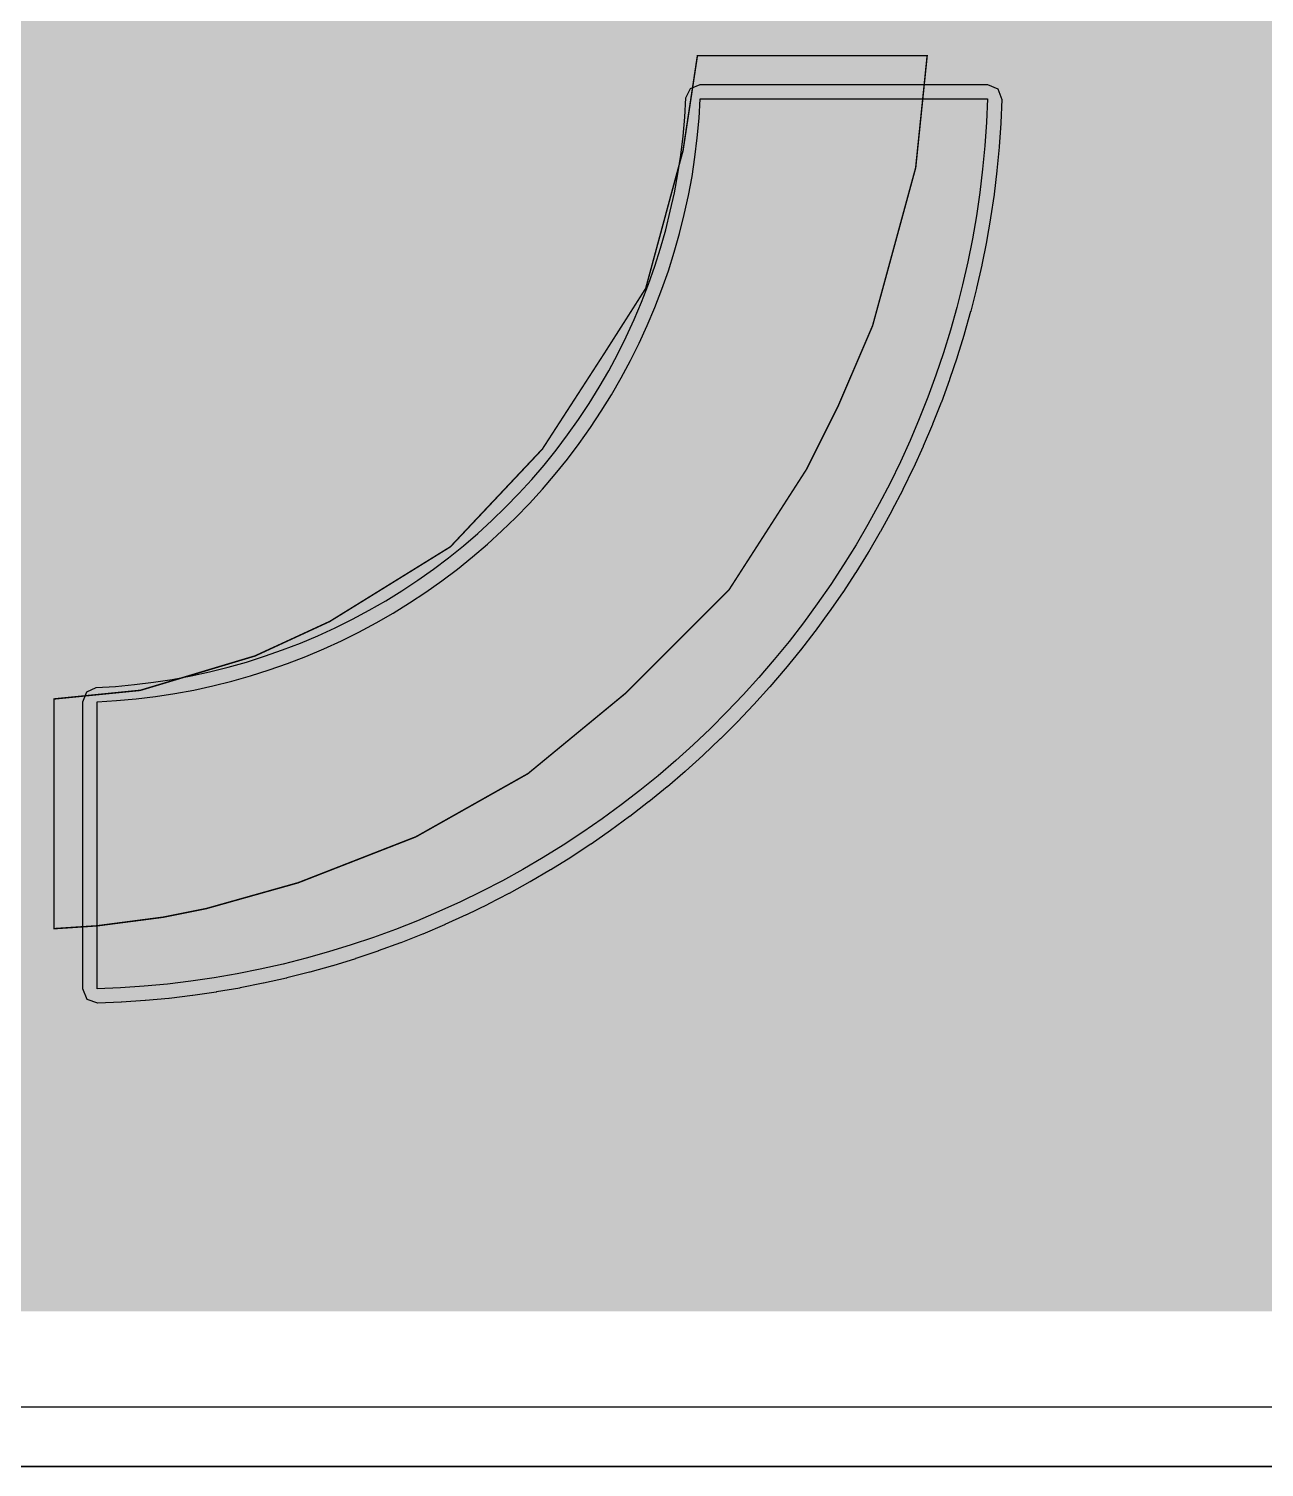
# Model space of a CAD drawing. Header units: millimetres. Extents: x 0 to 286, y 0 to 95.
# Drawn here: x 190.12 to 194.42, y 0.02 to 5.03 of the extents above; entities that cross this region are included whole.
import ezdxf

# ---------------------------------------------------------------- set-up
doc = ezdxf.new("R2010")
doc.units = ezdxf.units.MM
doc.header["$MEASUREMENT"] = 0
for name, color, linetype, true_color in [('Board-Outline-Layer', 7, 'Continuous', 0xff00ff), ('Bottom-Layer', 7, 'Continuous', 0x0000ff), ('Bottom-Paste-Mask-Layer', 7, 'Continuous', 0x800000), ('Bottom-Solder-Mask-Layer', 7, 'Continuous', 0xaa00ff), ('Component-Shape-Layer', 7, 'Continuous', 0x00cccc), ('Document-Layer', 7, 'Continuous', 0xffffff), ('Multi-Layer', 7, 'Continuous', 0xc0c0c0), ('Pin-Soldering-Layer', 7, 'Continuous', 0xcc9999)]:
    doc.layers.add(name, color=color, linetype=linetype, true_color=true_color)

msp = doc.modelspace()

# ---------------------------------------------------------------- hatches: boundary and pattern name
at = {"layer": 'Bottom-Layer'}
for points in [[(0.4592, 93.2831), (0.4741, 93.4131), (0.4988, 93.5383), (0.5336, 93.6625), (0.5789, 93.7826), (0.6325, 93.9003), (0.6959, 94.0133), (0.7666, 94.1201), (0.8468, 94.2205), (0.9343, 94.3158), (1.0294, 94.4031), (1.1304, 94.4836), (1.2369, 94.5545), (1.3499, 94.6176), (1.4675, 94.6714), (1.5873, 94.7165), (1.712, 94.7513), (1.8371, 94.7761), (1.967, 94.7909), (2.1035, 94.7969), (283.464, 94.7969), (283.5983, 94.7909), (283.7274, 94.7761), (283.8536, 94.7512), (283.9785, 94.7164), (284.0988, 94.6714), (284.2148, 94.618), (284.3274, 94.5547), (284.4352, 94.483), (284.5375, 94.4024), (284.6321, 94.3158), (284.7203, 94.2195), (284.8002, 94.1207), (284.8694, 94.0139), (284.9338, 93.9003), (284.987, 93.7821), (285.0329, 93.6624), (285.067, 93.5383), (285.0927, 93.4111), (285.1081, 93.284), (285.1124, 93.1486), (285.1124, 41.3492), (281.9686, 41.3491), (281.9418, 41.348), (281.9152, 41.3449), (281.1422, 41.2239), (281.087, 41.2107), (281.0346, 41.189), (280.3386, 40.8334), (280.291, 40.8042), (280.2486, 40.768), (279.6946, 40.2152), (279.6578, 40.1721), (279.6282, 40.1238), (279.2742, 39.4267), (279.2529, 39.3752), (279.2399, 39.3209), (279.1169, 38.549), (279.1124, 38.4928), (279.1169, 38.4365), (279.2399, 37.6622), (279.2529, 37.6077), (279.2743, 37.556), (279.6283, 36.86), (279.6578, 36.812), (279.6943, 36.7691), (280.2483, 36.2152), (280.2909, 36.1788), (280.3386, 36.1495), (281.0346, 35.7939), (281.0869, 35.7722), (281.142, 35.7591), (281.917, 35.6375), (281.9437, 35.6344), (281.9706, 35.6333), (285.1124, 35.6333), (285.1124, 2.2325), (285.1081, 2.1001), (285.0927, 1.9739), (285.067, 1.8457), (285.0327, 1.722), (284.9866, 1.5995), (284.9345, 1.485), (284.8695, 1.3714), (284.7998, 1.264), (284.7184, 1.162), (284.6322, 1.0668), (284.5384, 0.9821), (284.4354, 0.9008), (284.3275, 0.8293), (284.2147, 0.7658), (284.0974, 0.7119), (283.9783, 0.6661), (283.8552, 0.6329), (283.7275, 0.6077), (283.5997, 0.5931), (283.465, 0.5883), (2.1051, 0.5855), (1.9683, 0.5927), (1.837, 0.6077), (1.7105, 0.6328), (1.5875, 0.666), (1.4685, 0.7121), (1.35, 0.7662), (1.2368, 0.8296), (1.1302, 0.9002), (1.0283, 0.9816), (0.9343, 1.0667), (0.8483, 1.1616), (0.7671, 1.2644), (0.6955, 1.3725), (0.6319, 1.4849), (0.5791, 1.5994), (0.5338, 1.7219), (0.4988, 1.8457), (0.4741, 1.9719), (0.4592, 2.1011), (0.4532, 2.2346), (0.4532, 35.6333), (3.5973, 35.6335), (3.6242, 35.6345), (3.6509, 35.6377), (4.4239, 35.7591), (4.479, 35.7723), (4.5313, 35.794), (5.2273, 36.1496), (5.2752, 36.179), (5.3179, 36.2155), (5.8704, 36.7694), (5.9067, 36.8119), (5.9358, 36.8595), (6.2914, 37.5555), (6.313, 37.6075), (6.3261, 37.6623), (6.4488, 38.4352), (6.4532, 38.4913), (6.4488, 38.5474), (6.3262, 39.3207), (6.313, 39.3753), (6.2915, 39.4273), (5.9359, 40.1244), (5.9066, 40.1722), (5.8702, 40.2149), (5.3176, 40.7677), (5.275, 40.8041), (5.2273, 40.8334), (4.5313, 41.189), (4.479, 41.2107), (4.4239, 41.2239), (3.6501, 41.3451), (3.6235, 41.3482), (3.5967, 41.3492), (0.4532, 41.3492), (0.4532, 93.1467)], [(194.1552, 3.1915), (194.2032, 3.0125), (194.3343, 2.8814), (194.5134, 2.8334), (194.9542, 2.8334), (194.9542, 2.5921), (195.0022, 2.413), (195.1333, 2.2819), (195.3124, 2.234), (209.3134, 2.234), (209.4925, 2.2819), (209.6236, 2.413), (209.6716, 2.5921), (209.6716, 2.8334), (210.1144, 2.8334), (210.2935, 2.8814), (210.4246, 3.0125), (210.4726, 3.1915), (210.4726, 13.6868), (210.496, 13.6854), (210.5194, 13.6849), (212.6614, 13.6849), (212.9425, 13.7602), (213.1483, 13.966), (213.2236, 14.247), (213.2236, 16.389), (213.1483, 16.6701), (212.9425, 16.8759), (212.6614, 16.9512), (210.5194, 16.9512), (210.2384, 16.8759), (210.0326, 16.6701), (209.9573, 16.389), (209.9573, 16.3503), (209.6716, 16.3503), (209.6716, 16.593), (209.6236, 16.7721), (209.4925, 16.9032), (209.3134, 16.9512), (195.3124, 16.9512), (195.1333, 16.9032), (195.0022, 16.7721), (194.9542, 16.593), (194.9542, 16.3503), (194.6525, 16.3503), (194.6525, 16.389), (194.5772, 16.6701), (194.3715, 16.8759), (194.0904, 16.9512), (191.9484, 16.9512), (191.7176, 16.9016), (191.5275, 16.7617), (191.5275, 16.805), (191.4795, 16.9841), (191.3485, 17.1152), (191.1694, 17.1632), (190.5694, 17.1632), (190.3903, 17.1152), (190.2592, 16.9841), (190.2112, 16.805), (190.2112, 16.305), (190.2592, 16.126), (190.3903, 15.9949), (190.5694, 15.9469), (190.8542, 15.9469), (190.8608, 15.9463), (190.8671, 15.9447), (191.3728, 15.4391), (191.3799, 15.4312), (191.3862, 15.4227), (191.3862, 14.247), (191.4616, 13.966), (191.6673, 13.7602), (191.9484, 13.6849), (194.0904, 13.6849), (194.1229, 13.6858), (194.1552, 13.6886)], [(186.3016, 4.7695), (186.3052, 4.6877), (186.3054, 4.6831), (186.3057, 4.6785), (186.3113, 4.5968), (186.3117, 4.5922), (186.3121, 4.5876), (186.3199, 4.5061), (186.3203, 4.5016), (186.3208, 4.4972), (186.3306, 4.4159), (186.3312, 4.4114), (186.3319, 4.4068), (186.3437, 4.3259), (186.3444, 4.3213), (186.3452, 4.3168), (186.3592, 4.2361), (186.36, 4.2316), (186.3608, 4.2271), (186.3768, 4.1469), (186.3778, 4.1423), (186.3788, 4.1378), (186.3969, 4.058), (186.3979, 4.0535), (186.399, 4.0491), (186.4191, 3.9697), (186.4203, 3.9653), (186.4215, 3.9608), (186.4436, 3.882), (186.4449, 3.8778), (186.4461, 3.8735), (186.4703, 3.7953), (186.4717, 3.7908), (186.4732, 3.7863), (186.4993, 3.7087), (186.5008, 3.7044), (186.5023, 3.7001), (186.5305, 3.6233), (186.532, 3.619), (186.5337, 3.6148), (186.5637, 3.5387), (186.5654, 3.5344), (186.5672, 3.5302), (186.5992, 3.4548), (186.601, 3.4505), (186.6029, 3.4463), (186.6369, 3.3718), (186.6388, 3.3677), (186.6408, 3.3636), (186.6766, 3.29), (186.6786, 3.2859), (186.6807, 3.2818), (186.7184, 3.2092), (186.7205, 3.2052), (186.7226, 3.2012), (186.7622, 3.1295), (186.7644, 3.1254), (186.7668, 3.1213), (186.8082, 3.0507), (186.8105, 3.0468), (186.8128, 3.043), (186.8559, 2.9735), (186.8584, 2.9696), (186.8609, 2.9657), (186.9058, 2.8973), (186.9083, 2.8935), (186.9109, 2.8897), (186.9576, 2.8224), (186.9602, 2.8187), (186.9629, 2.8149), (187.0112, 2.7489), (187.0139, 2.7452), (187.0167, 2.7416), (187.0667, 2.6768), (187.0695, 2.6732), (187.0725, 2.6696), (187.1241, 2.6061), (187.127, 2.6026), (187.13, 2.5991), (187.1833, 2.5369), (187.1862, 2.5335), (187.1893, 2.5301), (187.2441, 2.4693), (187.2473, 2.4658), (187.2505, 2.4624), (187.3069, 2.4031), (187.3099, 2.3999), (187.313, 2.3968), (187.3709, 2.3389), (187.3742, 2.3356), (187.3775, 2.3324), (187.4369, 2.276), (187.4402, 2.2729), (187.4436, 2.2698), (187.5044, 2.2149), (187.5078, 2.2118), (187.5114, 2.2088), (187.5735, 2.1555), (187.577, 2.1526), (187.5804, 2.1498), (187.6439, 2.0981), (187.6475, 2.0952), (187.6511, 2.0924), (187.7159, 2.0424), (187.7196, 2.0396), (187.7233, 2.0368), (187.7894, 1.9885), (187.7931, 1.9858), (187.7968, 1.9832), (187.8641, 1.9365), (187.8678, 1.934), (187.8716, 1.9315), (187.94, 1.8865), (187.9439, 1.884), (187.9478, 1.8816), (188.0173, 1.8385), (188.0212, 1.8361), (188.0252, 1.8337), (188.0958, 1.7924), (188.0998, 1.79), (188.1039, 1.7878), (188.1756, 1.7482), (188.1796, 1.7461), (188.1835, 1.744), (188.2562, 1.7063), (188.2602, 1.7043), (188.2643, 1.7022), (188.3379, 1.6664), (188.3421, 1.6644), (188.3463, 1.6624), (188.4208, 1.6285), (188.4249, 1.6267), (188.4292, 1.6248), (188.5045, 1.5928), (188.5088, 1.5911), (188.5131, 1.5893), (188.5892, 1.5593), (188.5934, 1.5577), (188.5976, 1.5561), (188.6745, 1.528), (188.6788, 1.5264), (188.6831, 1.525), (188.7606, 1.4988), (188.7651, 1.4973), (188.7696, 1.4959), (188.8479, 1.4718), (188.8521, 1.4705), (188.8564, 1.4693), (188.9352, 1.4471), (188.9396, 1.4459), (188.9441, 1.4447), (189.0235, 1.4246), (189.0279, 1.4235), (189.0323, 1.4225), (189.1122, 1.4044), (189.1167, 1.4034), (189.1213, 1.4025), (189.2015, 1.3865), (189.206, 1.3856), (189.2105, 1.3848), (189.2912, 1.3708), (189.2957, 1.3701), (189.3002, 1.3694), (189.3812, 1.3575), (189.3857, 1.3569), (189.3902, 1.3563), (189.4715, 1.3465), (189.476, 1.3459), (189.4806, 1.3455), (189.5621, 1.3377), (189.5666, 1.3373), (189.5712, 1.337), (189.6528, 1.3313), (189.6574, 1.331), (189.6621, 1.3308), (189.7438, 1.3272), (189.9231, 1.3665), (190.0594, 1.4894), (190.1957, 1.3665), (190.375, 1.3272), (190.4567, 1.3308), (190.4614, 1.331), (190.4661, 1.3313), (190.5477, 1.337), (190.5522, 1.3373), (190.5566, 1.3377), (190.6381, 1.3454), (190.6427, 1.3459), (190.6474, 1.3464), (190.7286, 1.3563), (190.7331, 1.3568), (190.7377, 1.3575), (190.8187, 1.3694), (190.8231, 1.3701), (190.8275, 1.3708), (190.9082, 1.3848), (190.9128, 1.3856), (190.9174, 1.3865), (190.9977, 1.4025), (191.0021, 1.4034), (191.0064, 1.4044), (191.0862, 1.4224), (191.0908, 1.4235), (191.0953, 1.4246), (191.1747, 1.4447), (191.1791, 1.4459), (191.1836, 1.4471), (191.2624, 1.4692), (191.2667, 1.4705), (191.2711, 1.4718), (191.3493, 1.496), (191.3537, 1.4973), (191.358, 1.4988), (191.4355, 1.5249), (191.4399, 1.5264), (191.4442, 1.5279), (191.5211, 1.556), (191.5254, 1.5576), (191.5297, 1.5593), (191.6058, 1.5893), (191.6102, 1.5911), (191.6145, 1.5929), (191.6898, 1.6249), (191.694, 1.6267), (191.6982, 1.6286), (191.7727, 1.6626), (191.7767, 1.6644), (191.7807, 1.6664), (191.8543, 1.7022), (191.8584, 1.7042), (191.8625, 1.7063), (191.9352, 1.7439), (191.9392, 1.7461), (191.9433, 1.7483), (192.015, 1.7878), (192.019, 1.79), (192.023, 1.7923), (192.0936, 1.8337), (192.0975, 1.836), (192.1015, 1.8384), (192.171, 1.8816), (192.1749, 1.884), (192.1787, 1.8865), (192.2472, 1.9314), (192.251, 1.934), (192.2548, 1.9366), (192.3221, 1.9832), (192.3257, 1.9858), (192.3293, 1.9884), (192.3954, 2.0367), (192.3992, 2.0395), (192.403, 2.0424), (192.4678, 2.0925), (192.4713, 2.0953), (192.4748, 2.098), (192.5383, 2.1497), (192.5418, 2.1526), (192.5453, 2.1556), (192.6075, 2.2088), (192.6109, 2.2118), (192.6144, 2.2149), (192.6752, 2.2698), (192.6786, 2.2729), (192.682, 2.2761), (192.7413, 2.3325), (192.7445, 2.3356), (192.7478, 2.3388), (192.8056, 2.3967), (192.8088, 2.3999), (192.812, 2.4032), (192.8684, 2.4625), (192.8715, 2.4659), (192.8746, 2.4693), (192.9295, 2.53), (192.9325, 2.5334), (192.9355, 2.5369), (192.9888, 2.599), (192.9918, 2.6025), (192.9947, 2.6061), (193.0464, 2.6696), (193.0492, 2.6731), (193.0519, 2.6766), (193.102, 2.7414), (193.1048, 2.7451), (193.1077, 2.749), (193.156, 2.815), (193.1586, 2.8186), (193.1611, 2.8222), (193.2078, 2.8895), (193.2105, 2.8933), (193.213, 2.8972), (193.2579, 2.9657), (193.2605, 2.9696), (193.263, 2.9736), (193.3061, 3.0432), (193.3084, 3.0469), (193.3106, 3.0507), (193.352, 3.1214), (193.3543, 3.1254), (193.3566, 3.1295), (193.3961, 3.2011), (193.3983, 3.2051), (193.4004, 3.2092), (193.4381, 3.2818), (193.4402, 3.2859), (193.4423, 3.29), (193.478, 3.3636), (193.48, 3.3677), (193.4819, 3.3719), (193.5159, 3.4464), (193.5177, 3.4506), (193.5196, 3.4548), (193.5516, 3.5301), (193.5533, 3.5343), (193.555, 3.5386), (193.5851, 3.6147), (193.5868, 3.619), (193.5884, 3.6233), (193.6165, 3.7002), (193.618, 3.7044), (193.6195, 3.7087), (193.6456, 3.7863), (193.6471, 3.7908), (193.6485, 3.7953), (193.6726, 3.8736), (193.6739, 3.8777), (193.6751, 3.8819), (193.6973, 3.9607), (193.6985, 3.9653), (193.6997, 3.9698), (193.7198, 4.0491), (193.7209, 4.0536), (193.722, 4.0581), (193.74, 4.1379), (193.741, 4.1423), (193.7419, 4.1467), (193.7579, 4.227), (193.7588, 4.2315), (193.7596, 4.2361), (193.7736, 4.3167), (193.7744, 4.3213), (193.7751, 4.3259), (193.7869, 4.4069), (193.7876, 4.4114), (193.7881, 4.4158), (193.798, 4.4971), (193.7985, 4.5016), (193.7989, 4.5061), (193.8067, 4.5876), (193.8071, 4.5923), (193.8075, 4.5969), (193.8131, 4.6786), (193.8134, 4.6831), (193.8136, 4.6877), (193.8172, 4.7695), (193.7779, 4.9487), (193.655, 5.085), (193.7779, 5.2213), (193.8172, 5.4006), (193.8136, 5.4824), (193.8134, 5.487), (193.8131, 5.4916), (193.8074, 5.5732), (193.8071, 5.5778), (193.8067, 5.5823), (193.7989, 5.6638), (193.7985, 5.6684), (193.798, 5.673), (193.7881, 5.7542), (193.7876, 5.7587), (193.7869, 5.7632), (193.775, 5.8442), (193.7743, 5.8487), (193.7736, 5.8533), (193.7596, 5.934), (193.7588, 5.9385), (193.7579, 5.943), (193.7419, 6.0232), (193.741, 6.0277), (193.74, 6.0321), (193.722, 6.112), (193.7209, 6.1165), (193.7198, 6.121), (193.6997, 6.2003), (193.6985, 6.2048), (193.6973, 6.2092), (193.6752, 6.288), (193.6739, 6.2923), (193.6726, 6.2966), (193.6485, 6.3749), (193.6471, 6.3793), (193.6456, 6.3837), (193.6195, 6.4612), (193.618, 6.4655), (193.6165, 6.4698), (193.5884, 6.5467), (193.5868, 6.551), (193.5851, 6.5553), (193.555, 6.6314), (193.5533, 6.6357), (193.5516, 6.6399), (193.5196, 6.7153), (193.5177, 6.7195), (193.5159, 6.7237), (193.4819, 6.7982), (193.48, 6.8023), (193.478, 6.8065), (193.4422, 6.88), (193.4402, 6.8841), (193.4382, 6.8881), (193.4005, 6.9608), (193.3983, 6.9649), (193.3961, 6.969), (193.3566, 7.0407), (193.3543, 7.0447), (193.352, 7.0486), (193.3107, 7.1192), (193.3084, 7.1231), (193.306, 7.127), (193.2629, 7.1966), (193.2604, 7.2005), (193.2579, 7.2044), (193.213, 7.2728), (193.2105, 7.2766), (193.2078, 7.2804), (193.1612, 7.3477), (193.1586, 7.3514), (193.156, 7.355), (193.1076, 7.4211), (193.1048, 7.4249), (193.102, 7.4286), (193.052, 7.4933), (193.0492, 7.4969), (193.0464, 7.5004), (192.9947, 7.5639), (192.9918, 7.5674), (192.9888, 7.5709), (192.9356, 7.6331), (192.9325, 7.6366), (192.9295, 7.64), (192.8746, 7.7008), (192.8715, 7.7042), (192.8684, 7.7075), (192.812, 7.7669), (192.8088, 7.7701), (192.8056, 7.7734), (192.7478, 7.8313), (192.7445, 7.8345), (192.7412, 7.8376), (192.6819, 7.894), (192.6785, 7.8972), (192.6751, 7.9003), (192.6144, 7.9551), (192.6109, 7.9582), (192.6075, 7.9612), (192.5453, 8.0145), (192.5418, 8.0174), (192.5383, 8.0203), (192.4748, 8.072), (192.4713, 8.0748), (192.4677, 8.0776), (192.4029, 8.1276), (192.3992, 8.1305), (192.3955, 8.1333), (192.3294, 8.1816), (192.3258, 8.1842), (192.3221, 8.1868), (192.2548, 8.2335), (192.251, 8.2361), (192.2472, 8.2386), (192.1787, 8.2835), (192.1749, 8.2861), (192.1709, 8.2885), (192.1014, 8.3316), (192.0975, 8.334), (192.0936, 8.3363), (192.023, 8.3777), (192.019, 8.38), (192.015, 8.3822), (191.9434, 8.4217), (191.9393, 8.4239), (191.9352, 8.4261), (191.8625, 8.4638), (191.8585, 8.4658), (191.8544, 8.4678), (191.7808, 8.5037), (191.7767, 8.5056), (191.7726, 8.5076), (191.6981, 8.5415), (191.6939, 8.5434), (191.6896, 8.5452), (191.6143, 8.5772), (191.6101, 8.579), (191.6058, 8.5807), (191.5297, 8.6107), (191.5254, 8.6124), (191.5211, 8.614), (191.4442, 8.6421), (191.4399, 8.6437), (191.4356, 8.6451), (191.358, 8.6713), (191.3536, 8.6727), (191.3492, 8.6741), (191.271, 8.6982), (191.2667, 8.6995), (191.2624, 8.7008), (191.1836, 8.7229), (191.1791, 8.7241), (191.1747, 8.7253), (191.0953, 8.7454), (191.0908, 8.7465), (191.0863, 8.7476), (191.0065, 8.7656), (191.0021, 8.7666), (190.9976, 8.7675), (190.9173, 8.7836), (190.9128, 8.7844), (190.9083, 8.7852), (190.8277, 8.7992), (190.8231, 8.8), (190.8186, 8.8007), (190.7376, 8.8126), (190.7331, 8.8132), (190.7286, 8.8138), (190.6473, 8.8236), (190.6428, 8.8241), (190.6382, 8.8246), (190.5567, 8.8323), (190.5521, 8.8327), (190.5476, 8.8331), (190.466, 8.8387), (190.4613, 8.839), (190.4567, 8.8393), (190.3749, 8.8428), (190.1957, 8.8035), (190.0594, 8.6806), (189.9231, 8.8036), (189.7437, 8.8428), (189.6619, 8.8393), (189.6574, 8.839), (189.6529, 8.8387), (189.5713, 8.8331), (189.5667, 8.8328), (189.5621, 8.8324), (189.4806, 8.8246), (189.4759, 8.8241), (189.4713, 8.8236), (189.3901, 8.8138), (189.3856, 8.8132), (189.3812, 8.8126), (189.3003, 8.8007), (189.2957, 8.8), (189.291, 8.7992), (189.2103, 8.7852), (189.2059, 8.7844), (189.2015, 8.7836), (189.1212, 8.7676), (189.1167, 8.7667), (189.1123, 8.7657), (189.0324, 8.7476), (189.0279, 8.7466), (189.0234, 8.7455), (188.9441, 8.7253), (188.9396, 8.7242), (188.9352, 8.723), (188.8564, 8.7008), (188.852, 8.6996), (188.8477, 8.6983), (188.7695, 8.6741), (188.7651, 8.6727), (188.7607, 8.6713), (188.6832, 8.6452), (188.6788, 8.6437), (188.6746, 8.6421), (188.5977, 8.614), (188.5934, 8.6124), (188.5891, 8.6108), (188.5129, 8.5807), (188.5086, 8.579), (188.5044, 8.5772), (188.429, 8.5452), (188.4249, 8.5434), (188.4208, 8.5415), (188.3463, 8.5076), (188.3421, 8.5057), (188.3379, 8.5037), (188.2643, 8.4679), (188.2603, 8.4659), (188.2563, 8.4638), (188.1836, 8.4261), (188.1795, 8.424), (188.1754, 8.4217), (188.1037, 8.3822), (188.0997, 8.38), (188.0958, 8.3777), (188.0252, 8.3364), (188.0212, 8.334), (188.0173, 8.3316), (187.9477, 8.2885), (187.9439, 8.2861), (187.9401, 8.2836), (187.8717, 8.2387), (187.8678, 8.2361), (187.864, 8.2335), (187.7967, 8.1868), (187.793, 8.1843), (187.7894, 8.1816), (187.7233, 8.1333), (187.7195, 8.1305), (187.7158, 8.1277), (187.651, 8.0776), (187.6475, 8.0748), (187.644, 8.072), (187.5805, 8.0204), (187.5769, 8.0174), (187.5734, 8.0145), (187.5113, 7.9612), (187.5078, 7.9582), (187.5044, 7.9551), (187.4436, 7.9003), (187.4402, 7.8972), (187.4369, 7.894), (187.3775, 7.8377), (187.3743, 7.8345), (187.3711, 7.8314), (187.3132, 7.7735), (187.3099, 7.7702), (187.3067, 7.7669), (187.2503, 7.7075), (187.2472, 7.7042), (187.2442, 7.7009), (187.1893, 7.6401), (187.1862, 7.6366), (187.1832, 7.6331), (187.1299, 7.571), (187.1269, 7.5674), (187.1239, 7.5638), (187.0723, 7.5003), (187.0695, 7.4969), (187.0668, 7.4934), (187.0168, 7.4287), (187.014, 7.4249), (187.0112, 7.4212), (186.9628, 7.3551), (186.9601, 7.3514), (186.9575, 7.3476), (186.9109, 7.2804), (186.9083, 7.2766), (186.9058, 7.2728), (186.8608, 7.2044), (186.8584, 7.2006), (186.8559, 7.1967), (186.8128, 7.1271), (186.8104, 7.1232), (186.808, 7.1192), (186.7667, 7.0486), (186.7644, 7.0446), (186.7622, 7.0406), (186.7226, 6.9689), (186.7204, 6.9649), (186.7183, 6.9608), (186.6806, 6.8882), (186.6786, 6.8842), (186.6766, 6.8801), (186.6407, 6.8065), (186.6388, 6.8024), (186.6368, 6.7982), (186.6029, 6.7238), (186.601, 6.7195), (186.5991, 6.7152), (186.5671, 6.6399), (186.5654, 6.6357), (186.5637, 6.6314), (186.5336, 6.5553), (186.532, 6.551), (186.5304, 6.5467), (186.5023, 6.4699), (186.5008, 6.4656), (186.4993, 6.4614), (186.4731, 6.3838), (186.4717, 6.3793), (186.4702, 6.3748), (186.4461, 6.2966), (186.4448, 6.2923), (186.4436, 6.288), (186.4215, 6.2092), (186.4202, 6.2048), (186.4191, 6.2003), (186.399, 6.121), (186.3979, 6.1165), (186.3968, 6.112), (186.3787, 6.0322), (186.3778, 6.0277), (186.3769, 6.0233), (186.3608, 5.943), (186.36, 5.9385), (186.3591, 5.934), (186.3452, 5.8533), (186.3444, 5.8488), (186.3437, 5.8443), (186.3318, 5.7634), (186.3312, 5.7588), (186.3306, 5.7541), (186.3208, 5.6728), (186.3203, 5.6684), (186.3198, 5.664), (186.3121, 5.5825), (186.3116, 5.5779), (186.3113, 5.5733), (186.3056, 5.4916), (186.3053, 5.487), (186.3051, 5.4824), (186.3016, 5.4006), (186.3408, 5.2213), (186.4637, 5.085), (186.3409, 4.9487)], [(193.4594, 4.785), (193.4558, 4.7032), (193.4502, 4.6216), (193.4424, 4.5401), (193.4326, 4.4588), (193.4207, 4.3778), (193.4068, 4.2972), (193.3907, 4.2169), (193.3726, 4.1371), (193.3525, 4.0578), (193.3304, 3.979), (193.3063, 3.9007), (193.2801, 3.8231), (193.252, 3.7463), (193.2219, 3.6702), (193.1899, 3.5948), (193.156, 3.5203), (193.1202, 3.4467), (193.0825, 3.3741), (193.043, 3.3024), (193.0016, 3.2317), (192.9585, 3.1622), (192.9136, 3.0937), (192.8669, 3.0265), (192.8186, 2.9604), (192.7685, 2.8956), (192.7169, 2.8321), (192.6636, 2.77), (192.6088, 2.7092), (192.5524, 2.6499), (192.4945, 2.592), (192.4352, 2.5356), (192.3744, 2.4808), (192.3123, 2.4275), (192.2488, 2.3759), (192.184, 2.3258), (192.1179, 2.2775), (192.0507, 2.2308), (191.9822, 2.1859), (191.9127, 2.1428), (191.842, 2.1014), (191.7704, 2.0619), (191.6977, 2.0242), (191.6241, 1.9884), (191.5496, 1.9545), (191.4743, 1.9225), (191.3981, 1.8924), (191.3213, 1.8643), (191.2437, 1.8382), (191.1655, 1.814), (191.0867, 1.7919), (191.0073, 1.7718), (190.9275, 1.7537), (190.8472, 1.7377), (190.7665, 1.7237), (190.6856, 1.7118), (190.6043, 1.702), (190.5228, 1.6943), (190.4412, 1.6886), (190.3594, 1.685), (190.3594, 2.685), (190.4272, 2.6891), (190.4948, 2.6952), (190.5623, 2.7035), (190.6294, 2.7138), (190.6961, 2.7262), (190.7625, 2.7406), (190.8284, 2.7571), (190.8937, 2.7756), (190.9585, 2.7962), (191.0226, 2.8187), (191.0859, 2.8431), (191.1485, 2.8695), (191.2102, 2.8979), (191.271, 2.9281), (191.3309, 2.9602), (191.3897, 2.9941), (191.4474, 3.0298), (191.5041, 3.0673), (191.5595, 3.1065), (191.6137, 3.1475), (191.6666, 3.19), (191.7182, 3.2342), (191.7684, 3.28), (191.8172, 3.3272), (191.8645, 3.376), (191.9102, 3.4262), (191.9544, 3.4777), (191.9969, 3.5307), (192.0379, 3.5849), (192.0771, 3.6403), (192.1146, 3.697), (192.1503, 3.7547), (192.1842, 3.8135), (192.2163, 3.8734), (192.2465, 3.9342), (192.2749, 3.9959), (192.3013, 4.0585), (192.3258, 4.1219), (192.3483, 4.186), (192.3688, 4.2507), (192.3873, 4.3161), (192.4038, 4.3819), (192.4182, 4.4483), (192.4306, 4.5151), (192.4409, 4.5822), (192.4491, 4.6496), (192.4553, 4.7172), (192.4594, 4.785)]]:
    msp.add_hatch(color=256, dxfattribs=at).paths.add_polyline_path(points)
at = {"layer": 'Bottom-Paste-Mask-Layer'}
msp.add_hatch(color=256, dxfattribs=at).paths.add_polyline_path([(193.4594, 4.785), (193.4558, 4.7032), (193.4502, 4.6216), (193.4424, 4.5401), (193.4326, 4.4588), (193.4207, 4.3778), (193.4068, 4.2972), (193.3907, 4.2169), (193.3726, 4.1371), (193.3525, 4.0578), (193.3304, 3.979), (193.3063, 3.9007), (193.2801, 3.8231), (193.252, 3.7463), (193.2219, 3.6702), (193.1899, 3.5948), (193.156, 3.5203), (193.1202, 3.4467), (193.0825, 3.3741), (193.043, 3.3024), (193.0016, 3.2317), (192.9585, 3.1622), (192.9136, 3.0937), (192.8669, 3.0265), (192.8186, 2.9604), (192.7685, 2.8956), (192.7169, 2.8321), (192.6636, 2.77), (192.6088, 2.7092), (192.5524, 2.6499), (192.4945, 2.592), (192.4352, 2.5356), (192.3744, 2.4808), (192.3123, 2.4275), (192.2488, 2.3759), (192.184, 2.3258), (192.1179, 2.2775), (192.0507, 2.2308), (191.9822, 2.1859), (191.9127, 2.1428), (191.842, 2.1014), (191.7704, 2.0619), (191.6977, 2.0242), (191.6241, 1.9884), (191.5496, 1.9545), (191.4743, 1.9225), (191.3981, 1.8924), (191.3213, 1.8643), (191.2437, 1.8382), (191.1655, 1.814), (191.0867, 1.7919), (191.0073, 1.7718), (190.9275, 1.7537), (190.8472, 1.7377), (190.7665, 1.7237), (190.6856, 1.7118), (190.6043, 1.702), (190.5228, 1.6943), (190.4412, 1.6886), (190.3594, 1.685), (190.3594, 2.685), (190.4272, 2.6891), (190.4948, 2.6952), (190.5623, 2.7035), (190.6294, 2.7138), (190.6961, 2.7262), (190.7625, 2.7406), (190.8284, 2.7571), (190.8937, 2.7756), (190.9585, 2.7962), (191.0226, 2.8187), (191.0859, 2.8431), (191.1485, 2.8695), (191.2102, 2.8979), (191.271, 2.9281), (191.3309, 2.9602), (191.3897, 2.9941), (191.4474, 3.0298), (191.5041, 3.0673), (191.5595, 3.1065), (191.6137, 3.1475), (191.6666, 3.19), (191.7182, 3.2342), (191.7684, 3.28), (191.8172, 3.3272), (191.8645, 3.376), (191.9102, 3.4262), (191.9544, 3.4777), (191.9969, 3.5307), (192.0379, 3.5849), (192.0771, 3.6403), (192.1146, 3.697), (192.1503, 3.7547), (192.1842, 3.8135), (192.2163, 3.8734), (192.2465, 3.9342), (192.2749, 3.9959), (192.3013, 4.0585), (192.3258, 4.1219), (192.3483, 4.186), (192.3688, 4.2507), (192.3873, 4.3161), (192.4038, 4.3819), (192.4182, 4.4483), (192.4306, 4.5151), (192.4409, 4.5822), (192.4491, 4.6496), (192.4553, 4.7172), (192.4594, 4.785)])
at = {"layer": 'Bottom-Solder-Mask-Layer'}
msp.add_hatch(color=256, dxfattribs=at).paths.add_polyline_path([(192.4594, 4.835), (193.4594, 4.835), (193.4955, 4.8196), (193.5093, 4.7829), (193.5058, 4.7011), (193.5057, 4.7004), (193.5057, 4.6998), (193.5001, 4.6182), (193.5, 4.6175), (193.5, 4.6169), (193.4922, 4.5353), (193.4921, 4.5347), (193.4921, 4.5341), (193.4822, 4.4528), (193.4821, 4.4522), (193.4821, 4.4516), (193.4702, 4.3706), (193.4701, 4.37), (193.47, 4.3693), (193.456, 4.2887), (193.4559, 4.288), (193.4558, 4.2874), (193.4397, 4.2071), (193.4396, 4.2065), (193.4395, 4.2059), (193.4214, 4.126), (193.4213, 4.1254), (193.4211, 4.1248), (193.401, 4.0455), (193.4009, 4.0448), (193.4007, 4.0442), (193.3785, 3.9654), (193.3783, 3.9649), (193.3782, 3.9643), (193.3541, 3.886), (193.3539, 3.8854), (193.3536, 3.8848), (193.3275, 3.8072), (193.3273, 3.8066), (193.3271, 3.806), (193.299, 3.7291), (193.2988, 3.7285), (193.2985, 3.7279), (193.2684, 3.6518), (193.2682, 3.6512), (193.268, 3.6506), (193.236, 3.5753), (193.2357, 3.5747), (193.2354, 3.5741), (193.2015, 3.4996), (193.2012, 3.499), (193.201, 3.4984), (193.1652, 3.4249), (193.1649, 3.4243), (193.1646, 3.4237), (193.1269, 3.351), (193.1266, 3.3505), (193.1263, 3.3499), (193.0868, 3.2782), (193.0865, 3.2777), (193.0861, 3.2771), (193.0448, 3.2065), (193.0444, 3.2059), (193.0441, 3.2054), (193.001, 3.1358), (193.0007, 3.1353), (193.0003, 3.1347), (192.9554, 3.0663), (192.9551, 3.0657), (192.9547, 3.0652), (192.908, 2.998), (192.9076, 2.9974), (192.9073, 2.9969), (192.8589, 2.9309), (192.8586, 2.9303), (192.8581, 2.9298), (192.8081, 2.8651), (192.8077, 2.8646), (192.8073, 2.8641), (192.7557, 2.8006), (192.7553, 2.8001), (192.7548, 2.7996), (192.7016, 2.7375), (192.7012, 2.737), (192.7007, 2.7365), (192.6459, 2.6757), (192.6455, 2.6753), (192.645, 2.6748), (192.5886, 2.6155), (192.5882, 2.615), (192.5878, 2.6146), (192.5299, 2.5567), (192.5294, 2.5562), (192.529, 2.5558), (192.4697, 2.4994), (192.4692, 2.499), (192.4687, 2.4985), (192.4079, 2.4437), (192.4074, 2.4432), (192.407, 2.4428), (192.3448, 2.3895), (192.3443, 2.3891), (192.3438, 2.3887), (192.2803, 2.3371), (192.2799, 2.3367), (192.2794, 2.3363), (192.2146, 2.2862), (192.2141, 2.2858), (192.2135, 2.2854), (192.1474, 2.2371), (192.1469, 2.2368), (192.1464, 2.2364), (192.0792, 2.1898), (192.0786, 2.1894), (192.0781, 2.189), (192.0097, 2.1441), (192.0091, 2.1438), (192.0086, 2.1434), (191.939, 2.1003), (191.9385, 2.0999), (191.9379, 2.0996), (191.8673, 2.0583), (191.8667, 2.0579), (191.8662, 2.0576), (191.7945, 2.0181), (191.7939, 2.0178), (191.7934, 2.0175), (191.7207, 1.9798), (191.7201, 1.9795), (191.7196, 1.9793), (191.646, 1.9435), (191.6454, 1.9432), (191.6448, 1.9429), (191.5703, 1.909), (191.5698, 1.9087), (191.5692, 1.9085), (191.4939, 1.8764), (191.4933, 1.8762), (191.4927, 1.8759), (191.4165, 1.8459), (191.4159, 1.8456), (191.4153, 1.8454), (191.3384, 1.8173), (191.3378, 1.8171), (191.3372, 1.8169), (191.2597, 1.7908), (191.2591, 1.7906), (191.2585, 1.7904), (191.1802, 1.7662), (191.1796, 1.7661), (191.179, 1.7659), (191.1002, 1.7437), (191.0996, 1.7436), (191.0989, 1.7434), (191.0196, 1.7233), (191.019, 1.7231), (191.0183, 1.723), (190.9385, 1.7049), (190.9379, 1.7048), (190.9373, 1.7047), (190.857, 1.6886), (190.8564, 1.6885), (190.8557, 1.6884), (190.7751, 1.6745), (190.7744, 1.6743), (190.7738, 1.6743), (190.6928, 1.6623), (190.6922, 1.6623), (190.6916, 1.6622), (190.6103, 1.6523), (190.6097, 1.6523), (190.6091, 1.6522), (190.5275, 1.6445), (190.5269, 1.6444), (190.5263, 1.6444), (190.4446, 1.6387), (190.444, 1.6386), (190.4433, 1.6386), (190.3616, 1.6351), (190.3248, 1.6489), (190.3094, 1.685), (190.3094, 2.685), (190.323, 2.7193), (190.3564, 2.7349), (190.4234, 2.739), (190.4895, 2.745), (190.5554, 2.753), (190.621, 2.7631), (190.6863, 2.7752), (190.7511, 2.7893), (190.8155, 2.8054), (190.8793, 2.8235), (190.9426, 2.8436), (191.0053, 2.8656), (191.0671, 2.8895), (191.1283, 2.9153), (191.1886, 2.943), (191.248, 2.9725), (191.3066, 3.0039), (191.3641, 3.0371), (191.4205, 3.072), (191.4758, 3.1086), (191.53, 3.1469), (191.583, 3.1869), (191.6347, 3.2285), (191.6851, 3.2717), (191.7342, 3.3164), (191.7818, 3.3626), (191.828, 3.4102), (191.8727, 3.4593), (191.9159, 3.5097), (191.9575, 3.5614), (191.9975, 3.6144), (192.0358, 3.6685), (192.0725, 3.7239), (192.1074, 3.7804), (192.1405, 3.8378), (192.1719, 3.8964), (192.2014, 3.9558), (192.2291, 4.0161), (192.2549, 4.0772), (192.2788, 4.1392), (192.3008, 4.2018), (192.3209, 4.265), (192.339, 4.329), (192.3551, 4.3933), (192.3692, 4.4582), (192.3813, 4.5234), (192.3914, 4.589), (192.3994, 4.6549), (192.4055, 4.721), (192.4095, 4.788), (192.4251, 4.8214)])
at = {"layer": 'Multi-Layer'}
msp.add_hatch(color=256, dxfattribs=at).paths.add_polyline_path([(187.9094, 5.085, 1), (192.2094, 5.085, 1)])
msp.add_hatch(color=256, dxfattribs=at).paths.add_polyline_path([(187.9094, 5.085, 1), (192.2094, 5.085, 1)])
at = {"layer": 'Pin-Soldering-Layer'}
msp.add_hatch(color=256, dxfattribs=at).paths.add_polyline_path([(190.2094, 1.895), (190.2094, 2.695), (190.5094, 2.725), (190.9094, 2.845), (191.1694, 2.965), (191.5894, 3.225), (191.9094, 3.565), (192.1294, 3.905), (192.2694, 4.125), (192.3994, 4.605), (192.4494, 4.935), (193.2494, 4.935), (193.2094, 4.545), (193.0594, 3.995), (192.9394, 3.715), (192.8294, 3.495), (192.5594, 3.075), (192.1994, 2.715), (191.8594, 2.435), (191.4694, 2.215), (191.0594, 2.055), (190.7394, 1.965), (190.5894, 1.935), (190.3594, 1.905)])
msp.add_hatch(color=256, dxfattribs=at).paths.add_polyline_path([(190.2094, 1.895), (190.2094, 2.695), (190.5094, 2.725), (190.9094, 2.845), (191.1694, 2.965), (191.5894, 3.225), (191.9094, 3.565), (192.1294, 3.905), (192.2694, 4.125), (192.3994, 4.605), (192.4494, 4.935), (193.2494, 4.935), (193.2094, 4.545), (193.0594, 3.995), (192.9394, 3.715), (192.8294, 3.495), (192.5594, 3.075), (192.1994, 2.715), (191.8594, 2.435), (191.4694, 2.215), (191.0594, 2.055), (190.7394, 1.965), (190.5894, 1.935), (190.3594, 1.905)])

# ---------------------------------------------------------------- linework, layer by layer
at = {"layer": 'Board-Outline-Layer', "const_width": 0.005}
msp.add_lwpolyline([(283.4716, 0.2301), (2.096, 0.2274)], dxfattribs=at)
at = {"layer": 'Bottom-Layer', "const_width": 0.00508}
msp.add_lwpolyline([(-0.017, 0.022), (-0.017, 95.2492), (285.5616, 95.2492), (285.5616, 0.022)], close=True, dxfattribs=at)
at = {"layer": 'Bottom-Layer', "const_width": 0.0508}
for points in [[(194.1552, 13.6886), (194.1552, 3.1915), (194.2032, 3.0125), (194.3343, 2.8814), (194.5134, 2.8334)], [(190.0594, 1.4894), (190.1957, 1.3665), (190.375, 1.3272), (190.4567, 1.3308), (190.4614, 1.331), (190.4661, 1.3313), (190.5477, 1.337), (190.5522, 1.3373), (190.5566, 1.3377), (190.6381, 1.3454), (190.6427, 1.3459), (190.6474, 1.3464), (190.7286, 1.3563), (190.7331, 1.3568), (190.7377, 1.3575), (190.8187, 1.3694), (190.8231, 1.3701), (190.8275, 1.3708), (190.9082, 1.3848), (190.9128, 1.3856), (190.9174, 1.3865), (190.9977, 1.4025), (191.0021, 1.4034), (191.0064, 1.4044), (191.0862, 1.4224), (191.0908, 1.4235), (191.0953, 1.4246), (191.1747, 1.4447), (191.1791, 1.4459), (191.1836, 1.4471), (191.2624, 1.4692), (191.2667, 1.4705), (191.2711, 1.4718), (191.3493, 1.496), (191.3537, 1.4973), (191.358, 1.4988), (191.4355, 1.5249), (191.4399, 1.5264), (191.4442, 1.5279), (191.5211, 1.556), (191.5254, 1.5576), (191.5297, 1.5593), (191.6058, 1.5893), (191.6102, 1.5911), (191.6145, 1.5929), (191.6898, 1.6249), (191.694, 1.6267), (191.6982, 1.6286), (191.7727, 1.6626), (191.7767, 1.6644), (191.7807, 1.6664), (191.8543, 1.7022), (191.8584, 1.7042), (191.8625, 1.7063), (191.9352, 1.7439), (191.9392, 1.7461), (191.9433, 1.7483), (192.015, 1.7878), (192.019, 1.79), (192.023, 1.7923), (192.0936, 1.8337), (192.0975, 1.836), (192.1015, 1.8384), (192.171, 1.8816), (192.1749, 1.884), (192.1787, 1.8865), (192.2472, 1.9314), (192.251, 1.934), (192.2548, 1.9366), (192.3221, 1.9832), (192.3257, 1.9858), (192.3293, 1.9884), (192.3954, 2.0367), (192.3992, 2.0395), (192.403, 2.0424), (192.4678, 2.0925), (192.4713, 2.0953), (192.4748, 2.098), (192.5383, 2.1497), (192.5418, 2.1526), (192.5453, 2.1556), (192.6075, 2.2088), (192.6109, 2.2118), (192.6144, 2.2149), (192.6752, 2.2698), (192.6786, 2.2729), (192.682, 2.2761), (192.7413, 2.3325), (192.7445, 2.3356), (192.7478, 2.3388), (192.8056, 2.3967), (192.8088, 2.3999), (192.812, 2.4032), (192.8684, 2.4625), (192.8715, 2.4659), (192.8746, 2.4693), (192.9295, 2.53), (192.9325, 2.5334), (192.9355, 2.5369), (192.9888, 2.599), (192.9918, 2.6025), (192.9947, 2.6061), (193.0464, 2.6696), (193.0492, 2.6731), (193.0519, 2.6766), (193.102, 2.7414), (193.1048, 2.7451), (193.1077, 2.749), (193.156, 2.815), (193.1586, 2.8186), (193.1611, 2.8222), (193.2078, 2.8895), (193.2105, 2.8933), (193.213, 2.8972), (193.2579, 2.9657), (193.2605, 2.9696), (193.263, 2.9736), (193.3061, 3.0432), (193.3084, 3.0469), (193.3106, 3.0507), (193.352, 3.1214), (193.3543, 3.1254), (193.3566, 3.1295), (193.3961, 3.2011), (193.3983, 3.2051), (193.4004, 3.2092), (193.4381, 3.2818), (193.4402, 3.2859), (193.4423, 3.29), (193.478, 3.3636), (193.48, 3.3677), (193.4819, 3.3719), (193.5159, 3.4464), (193.5177, 3.4506), (193.5196, 3.4548), (193.5516, 3.5301), (193.5533, 3.5343), (193.555, 3.5386), (193.5851, 3.6147), (193.5868, 3.619), (193.5884, 3.6233), (193.6165, 3.7002), (193.618, 3.7044), (193.6195, 3.7087), (193.6456, 3.7863), (193.6471, 3.7908), (193.6485, 3.7953), (193.6726, 3.8736), (193.6739, 3.8777), (193.6751, 3.8819), (193.6973, 3.9607), (193.6985, 3.9653), (193.6997, 3.9698), (193.7198, 4.0491), (193.7209, 4.0536), (193.722, 4.0581), (193.74, 4.1379), (193.741, 4.1423), (193.7419, 4.1467), (193.7579, 4.227), (193.7588, 4.2315), (193.7596, 4.2361), (193.7736, 4.3167), (193.7744, 4.3213), (193.7751, 4.3259), (193.7869, 4.4069), (193.7876, 4.4114), (193.7881, 4.4158), (193.798, 4.4971), (193.7985, 4.5016), (193.7989, 4.5061), (193.8067, 4.5876), (193.8071, 4.5923), (193.8075, 4.5969), (193.8131, 4.6786), (193.8134, 4.6831), (193.8136, 4.6877), (193.8172, 4.7695), (193.7779, 4.9487), (193.655, 5.085)], [(191.9095, 2.7831), (193.7159, 2.7831)], [(191.9095, 2.7831), (191.9095, 1.4285)], [(283.465, 0.5883), (2.1051, 0.5855)]]:
    msp.add_lwpolyline(points, dxfattribs=at)
at = {"layer": 'Bottom-Layer'}
msp.add_lwpolyline([(193.4594, 4.785), (193.4558, 4.7032), (193.4502, 4.6216), (193.4424, 4.5401), (193.4326, 4.4588), (193.4207, 4.3778), (193.4068, 4.2972), (193.3907, 4.2169), (193.3726, 4.1371), (193.3525, 4.0578), (193.3304, 3.979), (193.3063, 3.9007), (193.2801, 3.8231), (193.252, 3.7463), (193.2219, 3.6702), (193.1899, 3.5948), (193.156, 3.5203), (193.1202, 3.4467), (193.0825, 3.3741), (193.043, 3.3024), (193.0016, 3.2317), (192.9585, 3.1622), (192.9136, 3.0937), (192.8669, 3.0265), (192.8186, 2.9604), (192.7685, 2.8956), (192.7169, 2.8321), (192.6636, 2.77), (192.6088, 2.7092), (192.5524, 2.6499), (192.4945, 2.592), (192.4352, 2.5356), (192.3744, 2.4808), (192.3123, 2.4275), (192.2488, 2.3759), (192.184, 2.3258), (192.1179, 2.2775), (192.0507, 2.2308), (191.9822, 2.1859), (191.9127, 2.1428), (191.842, 2.1014), (191.7704, 2.0619), (191.6977, 2.0242), (191.6241, 1.9884), (191.5496, 1.9545), (191.4743, 1.9225), (191.3981, 1.8924), (191.3213, 1.8643), (191.2437, 1.8382), (191.1655, 1.814), (191.0867, 1.7919), (191.0073, 1.7718), (190.9275, 1.7537), (190.8472, 1.7377), (190.7665, 1.7237), (190.6856, 1.7118), (190.6043, 1.702), (190.5228, 1.6943), (190.4412, 1.6886), (190.3594, 1.685), (190.3594, 2.685), (190.4272, 2.6891), (190.4948, 2.6952), (190.5623, 2.7035), (190.6294, 2.7138), (190.6961, 2.7262), (190.7625, 2.7406), (190.8284, 2.7571), (190.8937, 2.7756), (190.9585, 2.7962), (191.0226, 2.8187), (191.0859, 2.8431), (191.1485, 2.8695), (191.2102, 2.8979), (191.271, 2.9281), (191.3309, 2.9602), (191.3897, 2.9941), (191.4474, 3.0298), (191.5041, 3.0673), (191.5595, 3.1065), (191.6137, 3.1475), (191.6666, 3.19), (191.7182, 3.2342), (191.7684, 3.28), (191.8172, 3.3272), (191.8645, 3.376), (191.9102, 3.4262), (191.9544, 3.4777), (191.9969, 3.5307), (192.0379, 3.5849), (192.0771, 3.6403), (192.1146, 3.697), (192.1503, 3.7547), (192.1842, 3.8135), (192.2163, 3.8734), (192.2465, 3.9342), (192.2749, 3.9959), (192.3013, 4.0585), (192.3258, 4.1219), (192.3483, 4.186), (192.3688, 4.2507), (192.3873, 4.3161), (192.4038, 4.3819), (192.4182, 4.4483), (192.4306, 4.5151), (192.4409, 4.5822), (192.4491, 4.6496), (192.4553, 4.7172), (192.4594, 4.785)], close=True, dxfattribs=at)
at = {"layer": 'Bottom-Paste-Mask-Layer'}
msp.add_lwpolyline([(193.4594, 4.785), (193.4558, 4.7032), (193.4502, 4.6216), (193.4424, 4.5401), (193.4326, 4.4588), (193.4207, 4.3778), (193.4068, 4.2972), (193.3907, 4.2169), (193.3726, 4.1371), (193.3525, 4.0578), (193.3304, 3.979), (193.3063, 3.9007), (193.2801, 3.8231), (193.252, 3.7463), (193.2219, 3.6702), (193.1899, 3.5948), (193.156, 3.5203), (193.1202, 3.4467), (193.0825, 3.3741), (193.043, 3.3024), (193.0016, 3.2317), (192.9585, 3.1622), (192.9136, 3.0937), (192.8669, 3.0265), (192.8186, 2.9604), (192.7685, 2.8956), (192.7169, 2.8321), (192.6636, 2.77), (192.6088, 2.7092), (192.5524, 2.6499), (192.4945, 2.592), (192.4352, 2.5356), (192.3744, 2.4808), (192.3123, 2.4275), (192.2488, 2.3759), (192.184, 2.3258), (192.1179, 2.2775), (192.0507, 2.2308), (191.9822, 2.1859), (191.9127, 2.1428), (191.842, 2.1014), (191.7704, 2.0619), (191.6977, 2.0242), (191.6241, 1.9884), (191.5496, 1.9545), (191.4743, 1.9225), (191.3981, 1.8924), (191.3213, 1.8643), (191.2437, 1.8382), (191.1655, 1.814), (191.0867, 1.7919), (191.0073, 1.7718), (190.9275, 1.7537), (190.8472, 1.7377), (190.7665, 1.7237), (190.6856, 1.7118), (190.6043, 1.702), (190.5228, 1.6943), (190.4412, 1.6886), (190.3594, 1.685), (190.3594, 2.685), (190.4272, 2.6891), (190.4948, 2.6952), (190.5623, 2.7035), (190.6294, 2.7138), (190.6961, 2.7262), (190.7625, 2.7406), (190.8284, 2.7571), (190.8937, 2.7756), (190.9585, 2.7962), (191.0226, 2.8187), (191.0859, 2.8431), (191.1485, 2.8695), (191.2102, 2.8979), (191.271, 2.9281), (191.3309, 2.9602), (191.3897, 2.9941), (191.4474, 3.0298), (191.5041, 3.0673), (191.5595, 3.1065), (191.6137, 3.1475), (191.6666, 3.19), (191.7182, 3.2342), (191.7684, 3.28), (191.8172, 3.3272), (191.8645, 3.376), (191.9102, 3.4262), (191.9544, 3.4777), (191.9969, 3.5307), (192.0379, 3.5849), (192.0771, 3.6403), (192.1146, 3.697), (192.1503, 3.7547), (192.1842, 3.8135), (192.2163, 3.8734), (192.2465, 3.9342), (192.2749, 3.9959), (192.3013, 4.0585), (192.3258, 4.1219), (192.3483, 4.186), (192.3688, 4.2507), (192.3873, 4.3161), (192.4038, 4.3819), (192.4182, 4.4483), (192.4306, 4.5151), (192.4409, 4.5822), (192.4491, 4.6496), (192.4553, 4.7172), (192.4594, 4.785)], close=True, dxfattribs=at)
at = {"layer": 'Bottom-Solder-Mask-Layer'}
msp.add_lwpolyline([(192.4594, 4.835), (193.4594, 4.835), (193.4955, 4.8196), (193.5093, 4.7829), (193.5058, 4.7011), (193.5057, 4.7004), (193.5057, 4.6998), (193.5001, 4.6182), (193.5, 4.6175), (193.5, 4.6169), (193.4922, 4.5353), (193.4921, 4.5347), (193.4921, 4.5341), (193.4822, 4.4528), (193.4821, 4.4522), (193.4821, 4.4516), (193.4702, 4.3706), (193.4701, 4.37), (193.47, 4.3693), (193.456, 4.2887), (193.4559, 4.288), (193.4558, 4.2874), (193.4397, 4.2071), (193.4396, 4.2065), (193.4395, 4.2059), (193.4214, 4.126), (193.4213, 4.1254), (193.4211, 4.1248), (193.401, 4.0455), (193.4009, 4.0448), (193.4007, 4.0442), (193.3785, 3.9654), (193.3783, 3.9649), (193.3782, 3.9643), (193.3541, 3.886), (193.3539, 3.8854), (193.3536, 3.8848), (193.3275, 3.8072), (193.3273, 3.8066), (193.3271, 3.806), (193.299, 3.7291), (193.2988, 3.7285), (193.2985, 3.7279), (193.2684, 3.6518), (193.2682, 3.6512), (193.268, 3.6506), (193.236, 3.5753), (193.2357, 3.5747), (193.2354, 3.5741), (193.2015, 3.4996), (193.2012, 3.499), (193.201, 3.4984), (193.1652, 3.4249), (193.1649, 3.4243), (193.1646, 3.4237), (193.1269, 3.351), (193.1266, 3.3505), (193.1263, 3.3499), (193.0868, 3.2782), (193.0865, 3.2777), (193.0861, 3.2771), (193.0448, 3.2065), (193.0444, 3.2059), (193.0441, 3.2054), (193.001, 3.1358), (193.0007, 3.1353), (193.0003, 3.1347), (192.9554, 3.0663), (192.9551, 3.0657), (192.9547, 3.0652), (192.908, 2.998), (192.9076, 2.9974), (192.9073, 2.9969), (192.8589, 2.9309), (192.8586, 2.9303), (192.8581, 2.9298), (192.8081, 2.8651), (192.8077, 2.8646), (192.8073, 2.8641), (192.7557, 2.8006), (192.7553, 2.8001), (192.7548, 2.7996), (192.7016, 2.7375), (192.7012, 2.737), (192.7007, 2.7365), (192.6459, 2.6757), (192.6455, 2.6753), (192.645, 2.6748), (192.5886, 2.6155), (192.5882, 2.615), (192.5878, 2.6146), (192.5299, 2.5567), (192.5294, 2.5562), (192.529, 2.5558), (192.4697, 2.4994), (192.4692, 2.499), (192.4687, 2.4985), (192.4079, 2.4437), (192.4074, 2.4432), (192.407, 2.4428), (192.3448, 2.3895), (192.3443, 2.3891), (192.3438, 2.3887), (192.2803, 2.3371), (192.2799, 2.3367), (192.2794, 2.3363), (192.2146, 2.2862), (192.2141, 2.2858), (192.2135, 2.2854), (192.1474, 2.2371), (192.1469, 2.2368), (192.1464, 2.2364), (192.0792, 2.1898), (192.0786, 2.1894), (192.0781, 2.189), (192.0097, 2.1441), (192.0091, 2.1438), (192.0086, 2.1434), (191.939, 2.1003), (191.9385, 2.0999), (191.9379, 2.0996), (191.8673, 2.0583), (191.8667, 2.0579), (191.8662, 2.0576), (191.7945, 2.0181), (191.7939, 2.0178), (191.7934, 2.0175), (191.7207, 1.9798), (191.7201, 1.9795), (191.7196, 1.9793), (191.646, 1.9435), (191.6454, 1.9432), (191.6448, 1.9429), (191.5703, 1.909), (191.5698, 1.9087), (191.5692, 1.9085), (191.4939, 1.8764), (191.4933, 1.8762), (191.4927, 1.8759), (191.4165, 1.8459), (191.4159, 1.8456), (191.4153, 1.8454), (191.3384, 1.8173), (191.3378, 1.8171), (191.3372, 1.8169), (191.2597, 1.7908), (191.2591, 1.7906), (191.2585, 1.7904), (191.1802, 1.7662), (191.1796, 1.7661), (191.179, 1.7659), (191.1002, 1.7437), (191.0996, 1.7436), (191.0989, 1.7434), (191.0196, 1.7233), (191.019, 1.7231), (191.0183, 1.723), (190.9385, 1.7049), (190.9379, 1.7048), (190.9373, 1.7047), (190.857, 1.6886), (190.8564, 1.6885), (190.8557, 1.6884), (190.7751, 1.6745), (190.7744, 1.6743), (190.7738, 1.6743), (190.6928, 1.6623), (190.6922, 1.6623), (190.6916, 1.6622), (190.6103, 1.6523), (190.6097, 1.6523), (190.6091, 1.6522), (190.5275, 1.6445), (190.5269, 1.6444), (190.5263, 1.6444), (190.4446, 1.6387), (190.444, 1.6386), (190.4433, 1.6386), (190.3616, 1.6351), (190.3248, 1.6489), (190.3094, 1.685), (190.3094, 2.685), (190.323, 2.7193), (190.3564, 2.7349), (190.4234, 2.739), (190.4895, 2.745), (190.5554, 2.753), (190.621, 2.7631), (190.6863, 2.7752), (190.7511, 2.7893), (190.8155, 2.8054), (190.8793, 2.8235), (190.9426, 2.8436), (191.0053, 2.8656), (191.0671, 2.8895), (191.1283, 2.9153), (191.1886, 2.943), (191.248, 2.9725), (191.3066, 3.0039), (191.3641, 3.0371), (191.4205, 3.072), (191.4758, 3.1086), (191.53, 3.1469), (191.583, 3.1869), (191.6347, 3.2285), (191.6851, 3.2717), (191.7342, 3.3164), (191.7818, 3.3626), (191.828, 3.4102), (191.8727, 3.4593), (191.9159, 3.5097), (191.9575, 3.5614), (191.9975, 3.6144), (192.0358, 3.6685), (192.0725, 3.7239), (192.1074, 3.7804), (192.1405, 3.8378), (192.1719, 3.8964), (192.2014, 3.9558), (192.2291, 4.0161), (192.2549, 4.0772), (192.2788, 4.1392), (192.3008, 4.2018), (192.3209, 4.265), (192.339, 4.329), (192.3551, 4.3933), (192.3692, 4.4582), (192.3813, 4.5234), (192.3914, 4.589), (192.3994, 4.6549), (192.4055, 4.721), (192.4095, 4.788), (192.4251, 4.8214)], close=True, dxfattribs=at)
at = {"layer": 'Component-Shape-Layer', "const_width": 0.0508}
msp.add_lwpolyline([(187.2794, 5.085, -0.414), (190.0594, 7.865, -0.414), (192.8394, 5.085, -0.414), (190.0594, 2.305, -0.414)], format="xyb", close=True, dxfattribs=at)
msp.add_lwpolyline([(187.2794, 5.085, -0.414), (190.0594, 7.865, -0.414), (192.8394, 5.085, -0.414), (190.0594, 2.305, -0.414)], format="xyb", close=True, dxfattribs=at)
at = {"layer": 'Document-Layer', "const_width": 2.05}
msp.add_lwpolyline([(189.0345, 5.085, 1), (191.0843, 5.085), (191.0843, 5.085, 1), (189.0345, 5.085)], format="xyb", dxfattribs=at)
msp.add_lwpolyline([(189.0345, 5.085, 1), (191.0843, 5.085), (191.0843, 5.085, 1), (189.0345, 5.085)], format="xyb", dxfattribs=at)
at = {"layer": 'Multi-Layer', "const_width": 0.0254}
msp.add_lwpolyline([(187.9094, 5.085, 1), (192.2094, 5.085, 1)], format="xyb", close=True, dxfattribs=at)
msp.add_lwpolyline([(187.9094, 5.085, 1), (192.2094, 5.085, 1)], format="xyb", close=True, dxfattribs=at)
at = {"layer": 'Pin-Soldering-Layer', "const_width": 0.00508}
msp.add_lwpolyline([(190.2094, 1.895), (190.2094, 2.695), (190.5094, 2.725), (190.9094, 2.845), (191.1694, 2.965), (191.5894, 3.225), (191.9094, 3.565), (192.1294, 3.905), (192.2694, 4.125), (192.3994, 4.605), (192.4494, 4.935), (193.2494, 4.935), (193.2094, 4.545), (193.0594, 3.995), (192.9394, 3.715), (192.8294, 3.495), (192.5594, 3.075), (192.1994, 2.715), (191.8594, 2.435), (191.4694, 2.215), (191.0594, 2.055), (190.7394, 1.965), (190.5894, 1.935), (190.3594, 1.905)], close=True, dxfattribs=at)
msp.add_lwpolyline([(190.2094, 1.895), (190.2094, 2.695), (190.5094, 2.725), (190.9094, 2.845), (191.1694, 2.965), (191.5894, 3.225), (191.9094, 3.565), (192.1294, 3.905), (192.2694, 4.125), (192.3994, 4.605), (192.4494, 4.935), (193.2494, 4.935), (193.2094, 4.545), (193.0594, 3.995), (192.9394, 3.715), (192.8294, 3.495), (192.5594, 3.075), (192.1994, 2.715), (191.8594, 2.435), (191.4694, 2.215), (191.0594, 2.055), (190.7394, 1.965), (190.5894, 1.935), (190.3594, 1.905)], close=True, dxfattribs=at)

doc.saveas('drawing.dxf')
